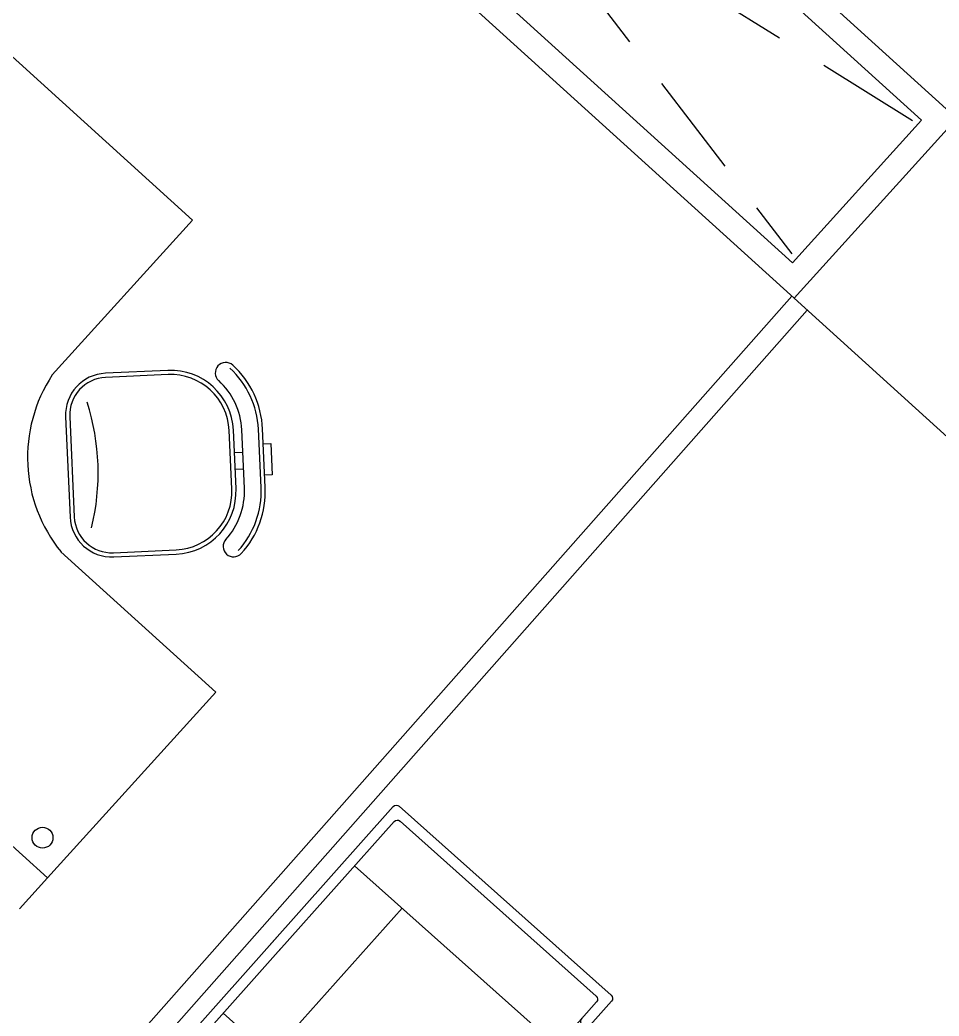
# Model space of a CAD drawing. Header units: millimetres. Extents: x 0 to 86.4, y -30.6 to 19.1.
# Drawn here: x 70.303 to 72.504, y -18.931 to -16.546 of the extents above; entities that cross this region are included whole.
import ezdxf

# ---------------------------------------------------------------- set-up
doc = ezdxf.new("R2010")
doc.units = ezdxf.units.MM
doc.linetypes.add('HIDDEN', pattern=[0.375, 0.25, -0.125])
for name, color, linetype in [('AR-ARMÁRIOS', 2, 'Continuous'), ('AR-DIV', 2, 'Continuous'), ('AR-MOB', 2, 'Continuous'), ('ar-mobiliário', 2, 'Continuous'), ('ar-mobiliário 2012', 2, 'Continuous'), ('AR-PRJ', 1, 'HIDDEN')]:
    doc.layers.add(name, color=color, linetype=linetype)

# ---------------------------------------------------------------- blocks, each defined once
blk = doc.blocks.new('CADEIRA-S')
at = {"color": 2}
for p, q in [((0.0718, 0.2686), (-0.0682, 0.2686)), ((0.0718, 0.2186), (-0.0682, 0.2186)), ((0.0718, 0.1986), (-0.0682, 0.1986)), ((-0.2182, 0.0486), (-0.2182, -0.1014)), ((0.2218, -0.1014), (0.2218, 0.0486)), ((-0.1182, -0.2014), (0.1218, -0.2014))]:
    blk.add_line(p, q, dxfattribs=at)
at = {"color": 1}
for p, q in [((0.0718, 0.2586), (-0.0682, 0.2586)), ((-0.0148, 0.1986), (-0.0149, 0.2186)), ((0.0252, 0.1986), (0.0251, 0.2186)), ((0.0718, 0.1886), (-0.0682, 0.1886)), ((-0.2082, 0.0486), (-0.2082, -0.1014)), ((0.2118, -0.1014), (0.2118, 0.0486)), ((-0.1182, -0.1914), (0.1218, -0.1914))]:
    blk.add_line(p, q, dxfattribs=at)
at = {"color": 2}
blk.add_lwpolyline([(-0.032, 0.2686), (-0.032, 0.2867), (0.0426, 0.2867), (0.0426, 0.2686)], dxfattribs=at)
for centre, radius, start, end in [((-0.0682, 0.0486), 0.22, 90, 135), ((0.0718, 0.0486), 0.22, 45, 90), ((-0.0682, 0.0486), 0.17, 90, 135), ((0.0718, 0.0486), 0.17, 45, 90), ((-0.2061, 0.1864), 0.025, 135, 315), ((-0.0682, 0.0486), 0.15, 90, 180), ((0.0718, 0.0486), 0.15, 0, 90), ((0.2097, 0.1864), 0.025, 225, 45), ((-0.1182, -0.1014), 0.1, 180, 270), ((0.1218, -0.1014), 0.1, 270, 0)]:
    blk.add_arc(centre, radius, start, end, dxfattribs=at)
at = {"color": 1}
for centre, radius, start, end in [((-0.0682, 0.0486), 0.21, 90, 135), ((0.0718, 0.0486), 0.21, 45, 90), ((-0.0682, 0.0486), 0.14, 90, 180), ((0.0718, 0.0486), 0.14, 0, 90), ((-0.1182, -0.1014), 0.09, 180, 270), ((0.1218, -0.1014), 0.09, 270, 0), ((-0.0052, -0.6823), 0.5534, 73.6911, 105.2491)]:
    blk.add_arc(centre, radius, start, end, dxfattribs=at)
blk = doc.blocks.new('4 ESTAÇOES')
at = {"layer": 'AR-MOB', "color": 2}
for p, q in [((12.8999, 17.25), (14.1999, 17.25)), ((14.2, 16.75), (14.1999, 17.25)), ((14.5, 16.45), (15, 16.4501)), ((15, 16.4501), (15.0001, 15.8501))]:
    blk.add_line(p, q, dxfattribs=at)
at = {"layer": 'AR-MOB', "linetype": 'Continuous'}
for p, q in [((13.6001, 15.85), (15.0001, 15.8501)), ((15.0001, 15.8501), (15.0001, 15.7501))]:
    blk.add_line(p, q, dxfattribs=at)
at = {"layer": 'AR-MOB', "color": 1, "linetype": 'Continuous'}
blk.add_circle((14.9265, 15.9134), 0.025, dxfattribs=at)
at = {"layer": 'AR-MOB', "color": 2}
blk.add_arc((14.555, 16.805), 0.3592, 188.8143, 261.2007, dxfattribs=at)
at = {"layer": 'AR-MOB', "rotation": 314.7712657581017}
blk.add_blockref('CADEIRA-S', (14.5173, 16.7547), dxfattribs=at)
blk = doc.blocks.new('A$C176618BB')
at = {"layer": 'ar-mobiliário', "color": 1}
for p, q in [((0.01, 0.7), (0.4563, 0.7)), ((0.427, 0.7), (1.366, 0.7)), ((1.2764, 0.7), (1.79, 0.7)), ((0, 0.69), (0, 0.01)), ((1.8, 0.69), (1.8, 0.01)), ((1.8, 0.69), (1.8, 0.01)), ((1.8, 0.69), (1.8, 0.01)), ((0.01, 0), (0.0873, 0)), ((1.7127, 0), (1.79, 0))]:
    blk.add_line(p, q, dxfattribs=at)
at = {"layer": 'ar-mobiliário', "color": 2}
for p, q in [((0.0354, 0.6746), (0.4506, 0.6746)), ((0.1775, 0.6746), (0.1775, 0.0254)), ((0.4427, 0.6746), (1.3777, 0.6746)), ((0.65, 0.6746), (0.65, 0.0254)), ((1.15, 0.6746), (1.15, 0.0254)), ((1.3174, 0.6746), (1.7646, 0.6746)), ((1.6225, 0.6746), (1.6225, 0.0254)), ((0.0254, 0.6646), (0.0254, 0.0354)), ((1.7746, 0.6646), (1.7746, 0.0354)), ((0.1775, 0.5226), (1.6225, 0.5226)), ((1.0753, 0.5226), (1.6225, 0.5226)), ((0.0354, 0.0254), (0.4377, 0.0254)), ((0.407, 0.0254), (1.1747, 0.0254)), ((1.089, 0.0254), (1.7071, 0.0254)), ((1.7, 0.0254), (1.7646, 0.0254))]:
    blk.add_line(p, q, dxfattribs=at)
at = {"layer": 'ar-mobiliário', "color": 1}
for centre, radius, start, end in [((0.01, 0.69), 0.01, 90, 180), ((1.79, 0.69), 0.01, 0, 90), ((0.0873, 0.0127), 0.0127, 270, 90), ((1.7127, 0.0127), 0.0127, 90, 270), ((0.01, 0.01), 0.01, 180, 270), ((1.79, 0.01), 0.01, 270, 0)]:
    blk.add_arc(centre, radius, start, end, dxfattribs=at)
at = {"layer": 'ar-mobiliário', "color": 2}
for centre, start, end in [((0.0354, 0.6646), 90, 180), ((1.7646, 0.6646), 0, 90), ((0.0354, 0.0354), 180, 270), ((1.7646, 0.0354), 270, 0)]:
    blk.add_arc(centre, 0.01, start, end, dxfattribs=at)

msp = doc.modelspace()

# ---------------------------------------------------------------- linework, layer by layer
at = {"layer": 'AR-ARMÁRIOS'}
for points in [[(70.3042, -15.5335), (72.1568, -17.2122), (72.5463, -16.7824), (70.6937, -15.1038)], [(72.1568, -17.2122), (73.1053, -18.0717), (73.4948, -17.6419), (72.5463, -16.7824)]]:
    msp.add_lwpolyline(points, dxfattribs=at)
at = {"layer": 'AR-ARMÁRIOS', "color": 1}
msp.add_lwpolyline([(70.6979, -15.1885), (70.389, -15.5294), (72.1526, -17.1275), (72.4615, -16.7866)], close=True, dxfattribs=at)
at = {"layer": 'AR-DIV'}
msp.add_lwpolyline([(72.1514, -17.2073), (69.6792, -20.0026), (69.7166, -20.0378), (72.1884, -17.241)], dxfattribs=at)
at = {"layer": 'AR-PRJ', "color": 1}
for p, q in [((70.6989, -15.2097), (72.1516, -17.1063)), ((72.4403, -16.7876), (70.4102, -15.5283))]:
    msp.add_line(p, q, dxfattribs=at)

# ---------------------------------------------------------------- block references
at = {"xscale": -0.9999999999999998, "rotation": 48.28530538253336}
msp.add_blockref('A$C176618BB', (71.7263, -18.8875), dxfattribs=at)
at = {"layer": 'ar-mobiliário 2012', "rotation": 317.8191666666725}
msp.add_blockref('4 ESTAÇOES', (48.6109, -20.2733), dxfattribs=at)

doc.saveas('drawing.dxf')
